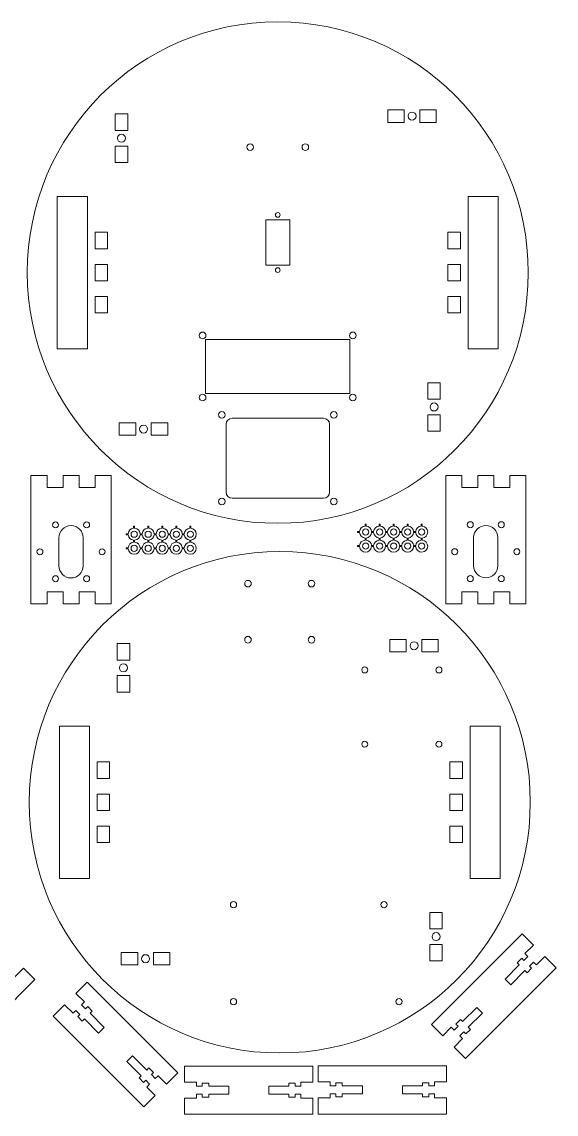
# Model space of a CAD drawing. Header units: millimetres. Extents: x 4 to 776, y 9 to 555.
# Drawn here: x 510 to 776, y 9 to 553 of the extents above; entities that cross this region are included whole.
import ezdxf

# ---------------------------------------------------------------- set-up
doc = ezdxf.new("R2010")
doc.units = ezdxf.units.MM

msp = doc.modelspace()

# ---------------------------------------------------------------- linework, layer by layer
at = {"color": 7, "linetype": 'Continuous', "lineweight": 15}
for p, q in [((556.13, 499.35), (556.13, 507.55)), ((556.13, 507.55), (562.33, 507.55)), ((562.33, 507.55), (562.33, 499.35)), ((692.13, 509.55), (700.33, 509.55)), ((692.13, 503.35), (692.13, 509.55)), ((700.33, 509.55), (700.33, 503.35)), ((708.13, 509.55), (716.33, 509.55)), ((708.13, 503.35), (708.13, 509.55)), ((716.33, 509.55), (716.33, 503.35)), ((700.33, 503.35), (692.13, 503.35)), ((716.33, 503.35), (708.13, 503.35)), ((562.33, 499.35), (556.13, 499.35)), ((556.13, 483.35), (556.13, 491.55)), ((556.13, 491.55), (562.33, 491.55)), ((562.33, 491.55), (562.33, 483.35)), ((562.33, 483.35), (556.13, 483.35)), ((542.23, 466.45), (527.23, 466.45)), ((527.23, 466.45), (527.23, 390.45)), ((542.23, 390.45), (542.23, 466.45)), ((732.23, 390.45), (732.23, 466.45)), ((732.23, 466.45), (747.23, 466.45)), ((747.23, 466.45), (747.23, 390.45)), ((643.23, 454.8), (631.23, 454.8)), ((631.23, 454.8), (631.23, 432.1)), ((643.23, 432.1), (643.23, 454.8)), ((546.13, 448.55), (552.33, 448.55)), ((546.13, 440.35), (546.13, 448.55)), ((552.33, 448.55), (552.33, 440.35)), ((722.13, 448.55), (722.13, 440.35)), ((728.33, 448.55), (722.13, 448.55)), ((728.33, 440.35), (728.33, 448.55)), ((552.33, 440.35), (546.13, 440.35)), ((722.13, 440.35), (728.33, 440.35)), ((546.13, 432.55), (552.33, 432.55)), ((546.13, 424.35), (546.13, 432.55)), ((552.33, 432.55), (552.33, 424.35)), ((631.23, 432.1), (643.23, 432.1)), ((728.33, 432.55), (722.13, 432.55)), ((722.13, 432.55), (722.13, 424.35)), ((728.33, 424.35), (728.33, 432.55)), ((552.33, 424.35), (546.13, 424.35)), ((722.13, 424.35), (728.33, 424.35)), ((546.13, 416.55), (552.33, 416.55)), ((546.13, 408.35), (546.13, 416.55)), ((552.33, 416.55), (552.33, 408.35)), ((728.33, 416.55), (722.13, 416.55)), ((722.13, 416.55), (722.13, 408.35)), ((728.33, 408.35), (728.33, 416.55)), ((552.33, 408.35), (546.13, 408.35)), ((722.13, 408.35), (728.33, 408.35)), ((673.23, 395.14), (601.23, 395.14)), ((601.23, 395.14), (601.23, 368.14)), ((673.23, 368.14), (673.23, 395.14)), ((527.23, 390.45), (542.23, 390.45)), ((747.23, 390.45), (732.23, 390.45)), ((712.13, 373.55), (718.33, 373.55)), ((712.13, 365.35), (712.13, 373.55)), ((718.33, 373.55), (718.33, 365.35)), ((601.23, 368.14), (673.23, 368.14)), ((718.33, 365.35), (712.13, 365.35)), ((660.03, 355.83), (614.42, 355.83)), ((712.13, 357.55), (718.33, 357.55)), ((712.13, 349.35), (712.13, 357.55)), ((718.33, 357.55), (718.33, 349.35)), ((558.13, 353.55), (566.33, 353.55)), ((558.13, 347.35), (558.13, 353.55)), ((566.33, 353.55), (566.33, 347.35)), ((574.13, 353.55), (582.33, 353.55)), ((574.13, 347.35), (574.13, 353.55)), ((582.33, 353.55), (582.33, 347.35)), ((611.42, 352.83), (611.42, 318.95)), ((663.03, 318.95), (663.03, 352.83)), ((718.33, 349.35), (712.13, 349.35)), ((566.33, 347.35), (558.13, 347.35)), ((582.33, 347.35), (574.13, 347.35)), ((522.08, 327.25), (514.08, 327.25)), ((514.08, 327.25), (514.08, 263.25)), ((522.08, 321.25), (522.08, 327.25)), ((530.08, 327.25), (530.08, 321.25)), ((538.08, 327.25), (530.08, 327.25)), ((538.08, 321.25), (538.08, 327.25)), ((546.08, 327.25), (546.08, 321.25)), ((554.08, 327.25), (546.08, 327.25)), ((554.08, 263.25), (554.08, 327.25)), ((729.02, 327.3), (721.02, 327.3)), ((721.02, 327.3), (721.02, 263.3)), ((729.02, 321.3), (729.02, 327.3)), ((737.02, 327.3), (737.02, 321.3)), ((745.02, 327.3), (737.02, 327.3)), ((745.02, 321.3), (745.02, 327.3)), ((753.02, 327.3), (753.02, 321.3)), ((761.02, 327.3), (753.02, 327.3)), ((761.02, 263.3), (761.02, 327.3)), ((737.02, 321.3), (729.02, 321.3)), ((753.02, 321.3), (745.02, 321.3)), ((530.08, 321.25), (522.08, 321.25)), ((546.08, 321.25), (538.08, 321.25)), ((614.42, 315.95), (660.03, 315.95)), ((565.31, 302.03), (565.31, 301.01)), ((565.81, 301.01), (565.81, 302.03)), ((572.31, 302.03), (572.31, 301.01)), ((572.81, 301.01), (572.81, 302.03)), ((579.31, 302.03), (579.31, 301.01)), ((579.81, 301.01), (579.81, 302.03)), ((586.31, 302.03), (586.31, 301.01)), ((586.81, 301.01), (586.81, 302.03)), ((593.31, 302.03), (593.31, 301.01)), ((593.81, 301.01), (593.81, 302.03)), ((680.79, 303.09), (680.79, 302.07)), ((681.29, 302.07), (681.29, 303.09)), ((687.79, 303.09), (687.79, 302.07)), ((688.29, 302.07), (688.29, 303.09)), ((694.79, 303.09), (694.79, 302.07)), ((695.29, 302.07), (695.29, 303.09)), ((701.79, 303.09), (701.79, 302.07)), ((702.29, 302.07), (702.29, 303.09)), ((708.79, 303.09), (708.79, 302.07)), ((709.29, 302.07), (709.29, 303.09)), ((528.03, 296.25), (528.03, 282.25)), ((540.13, 282.25), (540.13, 296.25)), ((562.57, 298.27), (561.55, 298.27)), ((561.55, 297.77), (562.57, 297.77)), ((565.31, 295.03), (565.31, 294.01)), ((565.81, 294.01), (565.81, 295.03)), ((569.57, 298.27), (568.55, 298.27)), ((568.55, 297.77), (569.57, 297.77)), ((572.31, 295.03), (572.31, 294.01)), ((572.81, 294.01), (572.81, 295.03)), ((576.57, 298.27), (575.55, 298.27)), ((575.55, 297.77), (576.57, 297.77)), ((579.31, 295.03), (579.31, 294.01)), ((579.81, 294.01), (579.81, 295.03)), ((583.57, 298.27), (582.55, 298.27)), ((582.55, 297.77), (583.57, 297.77)), ((586.31, 295.03), (586.31, 294.01)), ((586.81, 294.01), (586.81, 295.03)), ((590.57, 298.27), (589.55, 298.27)), ((589.55, 297.77), (590.57, 297.77)), ((593.31, 295.03), (593.31, 294.01)), ((593.81, 294.01), (593.81, 295.03)), ((678.06, 299.33), (677.03, 299.33)), ((677.03, 298.83), (678.06, 298.83)), ((680.79, 296.09), (680.79, 295.07)), ((681.29, 295.07), (681.29, 296.09)), ((685.06, 299.33), (684.03, 299.33)), ((684.03, 298.83), (685.06, 298.83)), ((687.79, 296.09), (687.79, 295.07)), ((688.29, 295.07), (688.29, 296.09)), ((692.06, 299.33), (691.03, 299.33)), ((691.03, 298.83), (692.06, 298.83)), ((694.79, 296.09), (694.79, 295.07)), ((695.29, 295.07), (695.29, 296.09)), ((699.06, 299.33), (698.03, 299.33)), ((698.03, 298.83), (699.06, 298.83)), ((701.79, 296.09), (701.79, 295.07)), ((702.29, 295.07), (702.29, 296.09)), ((706.06, 299.33), (705.03, 299.33)), ((705.03, 298.83), (706.06, 298.83)), ((708.79, 296.09), (708.79, 295.07)), ((709.29, 295.07), (709.29, 296.09)), ((734.97, 296.3), (734.97, 282.3)), ((747.07, 282.3), (747.07, 296.3)), ((562.57, 291.27), (561.55, 291.27)), ((561.55, 290.77), (562.57, 290.77)), ((569.57, 291.27), (568.55, 291.27)), ((568.55, 290.77), (569.57, 290.77)), ((576.57, 291.27), (575.55, 291.27)), ((575.55, 290.77), (576.57, 290.77)), ((583.57, 291.27), (582.55, 291.27)), ((582.55, 290.77), (583.57, 290.77)), ((590.57, 291.27), (589.55, 291.27)), ((589.55, 290.77), (590.57, 290.77)), ((678.06, 292.33), (677.03, 292.33)), ((677.03, 291.83), (678.06, 291.83)), ((685.06, 292.33), (684.03, 292.33)), ((684.03, 291.83), (685.06, 291.83)), ((692.06, 292.33), (691.03, 292.33)), ((691.03, 291.83), (692.06, 291.83)), ((699.06, 292.33), (698.03, 292.33)), ((698.03, 291.83), (699.06, 291.83)), ((706.06, 292.33), (705.03, 292.33)), ((705.03, 291.83), (706.06, 291.83)), ((522.08, 269.25), (530.08, 269.25)), ((522.08, 263.25), (522.08, 269.25)), ((530.08, 269.25), (530.08, 263.25)), ((538.08, 269.25), (546.08, 269.25)), ((538.08, 263.25), (538.08, 269.25)), ((546.08, 269.25), (546.08, 263.25)), ((729.02, 269.3), (737.02, 269.3)), ((729.02, 263.3), (729.02, 269.3)), ((737.02, 269.3), (737.02, 263.3)), ((745.02, 269.3), (753.02, 269.3)), ((745.02, 263.3), (745.02, 269.3)), ((753.02, 269.3), (753.02, 263.3)), ((514.08, 263.25), (522.08, 263.25)), ((530.08, 263.25), (538.08, 263.25)), ((546.08, 263.25), (554.08, 263.25)), ((721.02, 263.3), (729.02, 263.3)), ((737.02, 263.3), (745.02, 263.3)), ((753.02, 263.3), (761.02, 263.3)), ((693.14, 245.5), (701.34, 245.5)), ((693.14, 239.3), (693.14, 245.5)), ((701.34, 245.5), (701.34, 239.3)), ((709.14, 245.5), (717.34, 245.5)), ((709.14, 239.3), (709.14, 245.5)), ((717.34, 245.5), (717.34, 239.3)), ((557.14, 235.3), (557.14, 243.5)), ((557.14, 243.5), (563.34, 243.5)), ((563.34, 243.5), (563.34, 235.3)), ((563.34, 235.3), (557.14, 235.3)), ((701.34, 239.3), (693.14, 239.3)), ((717.34, 239.3), (709.14, 239.3)), ((557.14, 219.3), (557.14, 227.5)), ((557.14, 227.5), (563.34, 227.5)), ((563.34, 227.5), (563.34, 219.3)), ((563.34, 219.3), (557.14, 219.3)), ((543.24, 202.4), (528.24, 202.4)), ((528.24, 202.4), (528.24, 126.4)), ((543.24, 126.4), (543.24, 202.4)), ((733.24, 126.4), (733.24, 202.4)), ((733.24, 202.4), (748.24, 202.4)), ((748.24, 202.4), (748.24, 126.4)), ((547.14, 184.5), (553.34, 184.5)), ((547.14, 176.3), (547.14, 184.5)), ((553.34, 184.5), (553.34, 176.3)), ((723.14, 184.5), (723.14, 176.3)), ((729.34, 184.5), (723.14, 184.5)), ((729.34, 176.3), (729.34, 184.5)), ((553.34, 176.3), (547.14, 176.3)), ((723.14, 176.3), (729.34, 176.3)), ((547.14, 168.5), (553.34, 168.5)), ((547.14, 160.3), (547.14, 168.5)), ((553.34, 168.5), (553.34, 160.3)), ((729.34, 168.5), (723.14, 168.5)), ((723.14, 168.5), (723.14, 160.3)), ((729.34, 160.3), (729.34, 168.5)), ((553.34, 160.3), (547.14, 160.3)), ((723.14, 160.3), (729.34, 160.3)), ((547.14, 152.5), (553.34, 152.5)), ((547.14, 144.3), (547.14, 152.5)), ((553.34, 152.5), (553.34, 144.3)), ((729.34, 152.5), (723.14, 152.5)), ((723.14, 152.5), (723.14, 144.3)), ((729.34, 144.3), (729.34, 152.5)), ((553.34, 144.3), (547.14, 144.3)), ((723.14, 144.3), (729.34, 144.3)), ((528.24, 126.4), (543.24, 126.4)), ((748.24, 126.4), (733.24, 126.4)), ((713.14, 109.5), (719.34, 109.5)), ((713.14, 101.3), (713.14, 109.5)), ((719.34, 109.5), (719.34, 101.3)), ((719.34, 101.3), (713.14, 101.3)), ((759.17, 98.86), (713.92, 53.6)), ((764.83, 93.2), (759.17, 98.86)), ((713.14, 93.5), (719.34, 93.5)), ((713.14, 85.3), (713.14, 93.5)), ((719.34, 93.5), (719.34, 85.3)), ((760.59, 88.96), (764.83, 93.2)), ((559.14, 89.5), (567.34, 89.5)), ((559.14, 83.3), (559.14, 89.5)), ((567.34, 89.5), (567.34, 83.3)), ((575.14, 89.5), (583.34, 89.5)), ((575.14, 83.3), (575.14, 89.5)), ((583.34, 89.5), (583.34, 83.3)), ((760.02, 85.56), (762, 87.54)), ((762, 87.54), (760.59, 88.96)), ((770.49, 87.54), (766.25, 83.3)), ((776.15, 81.89), (770.49, 87.54)), ((567.34, 83.3), (559.14, 83.3)), ((583.34, 83.3), (575.14, 83.3)), ((719.34, 85.3), (713.14, 85.3)), ((730.89, 36.63), (776.15, 81.89)), ((750.69, 76.23), (757.76, 83.3)), ((756.7, 84.36), (758.96, 86.62)), ((757.76, 83.3), (756.7, 84.36)), ((758.96, 86.62), (760.02, 85.56)), ((764.83, 84.71), (762.85, 82.73)), ((762.85, 82.73), (763.91, 81.67)), ((766.25, 83.3), (764.83, 84.71)), ((510.31, 81.66), (506.07, 77.42)), ((515.97, 76), (510.31, 81.66)), ((760.59, 80.47), (753.52, 73.4)), ((761.65, 79.41), (760.59, 80.47)), ((763.91, 81.67), (761.65, 79.41)), ((470.72, 30.75), (515.97, 76)), ((542.18, 74.72), (536.52, 69.07)), ((587.43, 29.47), (542.18, 74.72)), ((753.52, 73.4), (750.69, 76.23)), ((536.52, 69.07), (540.77, 64.82)), ((530.87, 63.41), (525.21, 57.75)), ((535.11, 59.17), (530.87, 63.41)), ((536.52, 60.58), (535.11, 59.17)), ((538.5, 58.6), (536.52, 60.58)), ((540.77, 64.82), (539.35, 63.41)), ((539.35, 63.41), (541.33, 61.43)), ((541.33, 61.43), (542.39, 62.49)), ((542.39, 62.49), (544.65, 60.23)), ((544.65, 60.23), (543.59, 59.17)), ((729.48, 55.02), (736.55, 62.09)), ((736.55, 62.09), (739.38, 59.26)), ((525.21, 57.75), (570.46, 12.5)), ((537.44, 57.54), (538.5, 58.6)), ((539.7, 55.28), (537.44, 57.54)), ((540.77, 56.34), (539.7, 55.28)), ((547.84, 49.27), (540.77, 56.34)), ((543.59, 59.17), (550.66, 52.09)), ((726.15, 53.81), (728.42, 56.08)), ((728.42, 56.08), (729.48, 55.02)), ((739.38, 59.26), (732.3, 52.19)), ((550.66, 52.09), (547.84, 49.27)), ((713.92, 53.6), (719.58, 47.94)), ((719.58, 47.94), (723.82, 52.19)), ((723.82, 52.19), (725.23, 50.77)), ((725.23, 50.77), (727.21, 52.75)), ((727.21, 52.75), (726.15, 53.81)), ((730.04, 49.92), (728.06, 47.94)), ((731.1, 48.86), (730.04, 49.92)), ((733.37, 51.13), (731.1, 48.86)), ((732.3, 52.19), (733.37, 51.13)), ((729.48, 46.53), (725.23, 42.29)), ((728.06, 47.94), (729.48, 46.53)), ((725.23, 42.29), (730.89, 36.63)), ((561.98, 35.12), (564.81, 37.95)), ((569.05, 28.05), (561.98, 35.12)), ((564.81, 37.95), (571.88, 30.88)), ((590.75, 32.89), (590.75, 24.89)), ((654.75, 32.89), (590.75, 32.89)), ((654.75, 24.89), (654.75, 32.89)), ((657.43, 32.97), (657.43, 24.97)), ((721.43, 32.97), (657.43, 32.97)), ((721.43, 24.97), (721.43, 32.97)), ((567.99, 26.99), (569.05, 28.05)), ((571.88, 30.88), (572.94, 31.94)), ((572.94, 31.94), (575.2, 29.68)), ((575.2, 29.68), (574.14, 28.62)), ((574.14, 28.62), (576.12, 26.64)), ((576.12, 26.64), (577.53, 28.05)), ((577.53, 28.05), (581.78, 23.81)), ((581.78, 23.81), (587.43, 29.47)), ((570.25, 24.73), (567.99, 26.99)), ((571.31, 25.79), (570.25, 24.73)), ((573.29, 23.81), (571.31, 25.79)), ((571.88, 22.4), (573.29, 23.81)), ((576.12, 18.15), (571.88, 22.4)), ((590.75, 24.89), (596.75, 24.89)), ((596.75, 24.89), (596.75, 22.89)), ((596.75, 22.89), (599.55, 22.89)), ((599.55, 24.39), (602.75, 24.39)), ((599.55, 22.89), (599.55, 24.39)), ((602.75, 24.39), (602.75, 22.89)), ((602.75, 22.89), (612.75, 22.89)), ((612.75, 22.89), (612.75, 18.89)), ((632.75, 22.89), (642.75, 22.89)), ((632.75, 18.89), (632.75, 22.89)), ((642.75, 24.39), (645.95, 24.39)), ((642.75, 22.89), (642.75, 24.39)), ((645.95, 24.39), (645.95, 22.89)), ((645.95, 22.89), (648.75, 22.89)), ((648.75, 24.89), (654.75, 24.89)), ((648.75, 22.89), (648.75, 24.89)), ((657.43, 24.97), (663.43, 24.97)), ((663.43, 24.97), (663.43, 22.97)), ((663.43, 22.97), (666.23, 22.97)), ((666.23, 24.47), (669.43, 24.47)), ((666.23, 22.97), (666.23, 24.47)), ((669.43, 24.47), (669.43, 22.97)), ((669.43, 22.97), (679.43, 22.97)), ((679.43, 22.97), (679.43, 18.97)), ((699.43, 22.97), (709.43, 22.97)), ((699.43, 18.97), (699.43, 22.97)), ((709.43, 24.47), (712.63, 24.47)), ((709.43, 22.97), (709.43, 24.47)), ((712.63, 24.47), (712.63, 22.97)), ((712.63, 22.97), (715.43, 22.97)), ((715.43, 24.97), (721.43, 24.97)), ((715.43, 22.97), (715.43, 24.97)), ((570.46, 12.5), (576.12, 18.15)), ((590.75, 16.89), (590.75, 8.89)), ((596.75, 16.89), (590.75, 16.89)), ((596.75, 18.89), (596.75, 16.89)), ((599.55, 18.89), (596.75, 18.89)), ((599.55, 17.39), (599.55, 18.89)), ((602.75, 17.39), (599.55, 17.39)), ((602.75, 18.89), (602.75, 17.39)), ((612.75, 18.89), (602.75, 18.89)), ((642.75, 18.89), (632.75, 18.89)), ((642.75, 17.39), (642.75, 18.89)), ((645.95, 17.39), (642.75, 17.39)), ((645.95, 18.89), (645.95, 17.39)), ((648.75, 18.89), (645.95, 18.89)), ((648.75, 16.89), (648.75, 18.89)), ((654.75, 16.89), (648.75, 16.89)), ((654.75, 8.89), (654.75, 16.89)), ((657.43, 16.97), (657.43, 8.97)), ((663.43, 16.97), (657.43, 16.97)), ((663.43, 18.97), (663.43, 16.97)), ((666.23, 18.97), (663.43, 18.97)), ((666.23, 17.47), (666.23, 18.97)), ((669.43, 17.47), (666.23, 17.47)), ((669.43, 18.97), (669.43, 17.47)), ((679.43, 18.97), (669.43, 18.97)), ((709.43, 18.97), (699.43, 18.97)), ((709.43, 17.47), (709.43, 18.97)), ((712.63, 17.47), (709.43, 17.47)), ((712.63, 18.97), (712.63, 17.47)), ((715.43, 18.97), (712.63, 18.97)), ((715.43, 16.97), (715.43, 18.97)), ((721.43, 16.97), (715.43, 16.97)), ((721.43, 8.97), (721.43, 16.97)), ((590.75, 8.89), (654.75, 8.89)), ((657.43, 8.97), (721.43, 8.97))]:
    msp.add_line(p, q, dxfattribs=at)
for centre, radius in [((637.23, 428.45), 125), ((704.23, 506.45), 2), ((559.23, 495.45), 2), ((623.48, 490.95), 1.65), ((650.98, 490.95), 1.65), ((637.23, 457.2), 1.15), ((637.23, 429.7), 1.15), ((599.73, 397.14), 1.65), ((674.73, 397.14), 1.65), ((599.73, 366.14), 1.65), ((674.73, 366.14), 1.65), ((715.23, 361.45), 2), ((609.29, 357.48), 1.65), ((665.17, 357.48), 1.65), ((570.23, 350.45), 2), ((609.29, 314.3), 1.65), ((665.17, 314.3), 1.65), ((526.33, 302.68), 1.5), ((541.83, 302.68), 1.5), ((565.56, 298.02), 1.55), ((572.56, 298.02), 1.55), ((579.56, 298.02), 1.55), ((586.56, 298.02), 1.55), ((593.56, 298.02), 1.55), ((681.04, 299.08), 1.55), ((688.04, 299.08), 1.55), ((695.04, 299.08), 1.55), ((702.04, 299.08), 1.55), ((709.04, 299.08), 1.55), ((733.27, 302.73), 1.5), ((748.77, 302.73), 1.5), ((638.24, 164.4), 125), ((518.58, 289.25), 1.5), ((549.58, 289.25), 1.5), ((565.56, 291.02), 1.55), ((572.56, 291.02), 1.55), ((579.56, 291.02), 1.55), ((586.56, 291.02), 1.55), ((593.56, 291.02), 1.55), ((681.04, 292.08), 1.55), ((688.04, 292.08), 1.55), ((695.04, 292.08), 1.55), ((702.04, 292.08), 1.55), ((709.04, 292.08), 1.55), ((725.52, 289.3), 1.5), ((756.52, 289.3), 1.5), ((526.33, 275.83), 1.5), ((541.83, 275.83), 1.5), ((622.36, 273.37), 1.65), ((654.11, 273.37), 1.65), ((733.27, 275.88), 1.5), ((748.77, 275.88), 1.5), ((622.36, 245.43), 1.65), ((654.11, 245.43), 1.65), ((705.24, 242.4), 2), ((560.24, 231.4), 2), ((680.64, 230.33), 1.5), ((717.64, 230.33), 1.5), ((680.64, 193.33), 1.5), ((717.64, 193.33), 1.5), ((615.12, 113.34), 1.56), ((690.25, 113.34), 1.56), ((716.24, 97.4), 2), ((571.24, 86.4), 2), ((615.12, 65.01), 1.56), ((697.75, 65.01), 1.56)]:
    msp.add_circle(centre, radius, dxfattribs=at)
for centre, radius, start, end in [((614.42, 352.83), 3, 90, 180), ((660.03, 352.83), 3, 0, 90), ((614.42, 318.95), 3, 180, 270), ((660.03, 318.95), 3, 270, 0), ((534.08, 296.25), 6.05, 0, 180), ((565.56, 298.02), 3, 94.7802, 175.2198), ((565.56, 305.02), 3, 265.2198, 274.7802), ((565.56, 298.02), 3, 4.7802, 85.2198), ((572.56, 298.02), 3, 94.7802, 175.2198), ((572.56, 305.02), 3, 265.2198, 274.7802), ((572.56, 298.02), 3, 4.7802, 85.2198), ((579.56, 298.02), 3, 94.7802, 175.2198), ((579.56, 305.02), 3, 265.2198, 274.7802), ((579.56, 298.02), 3, 4.7802, 85.2198), ((586.56, 298.02), 3, 94.7802, 175.2198), ((586.56, 305.02), 3, 265.2198, 274.7802), ((586.56, 298.02), 3, 4.7802, 85.2198), ((593.56, 298.02), 3, 94.7802, 175.2198), ((593.56, 305.02), 3, 265.2198, 274.7802), ((593.56, 298.02), 3, 274.7802, 85.2198), ((681.04, 299.08), 3, 94.7802, 175.2198), ((681.04, 306.08), 3, 265.2198, 274.7802), ((681.04, 299.08), 3, 4.7802, 85.2198), ((688.04, 299.08), 3, 94.7802, 175.2198), ((688.04, 306.08), 3, 265.2198, 274.7802), ((688.04, 299.08), 3, 4.7802, 85.2198), ((695.04, 299.08), 3, 94.7802, 175.2198), ((695.04, 306.08), 3, 265.2198, 274.7802), ((695.04, 299.08), 3, 4.7802, 85.2198), ((702.04, 299.08), 3, 94.7802, 175.2198), ((702.04, 306.08), 3, 265.2198, 274.7802), ((702.04, 299.08), 3, 4.7802, 85.2198), ((709.04, 299.08), 3, 94.7802, 175.2198), ((709.04, 306.08), 3, 265.2198, 274.7802), ((709.04, 299.08), 3, 274.7802, 85.2198), ((741.02, 296.3), 6.05, 0, 180), ((558.56, 298.02), 3, 355.2198, 4.7802), ((565.56, 298.02), 3, 184.7802, 265.2198), ((565.56, 298.02), 3, 274.7802, 355.2198), ((572.56, 298.02), 3, 184.7802, 265.2198), ((572.56, 298.02), 3, 274.7802, 355.2198), ((579.56, 298.02), 3, 184.7802, 265.2198), ((579.56, 298.02), 3, 274.7802, 355.2198), ((586.56, 298.02), 3, 184.7802, 265.2198), ((586.56, 298.02), 3, 274.7802, 355.2198), ((593.56, 298.02), 3, 184.7802, 265.2198), ((674.04, 299.08), 3, 355.2198, 4.7802), ((681.04, 299.08), 3, 184.7802, 265.2198), ((681.04, 292.08), 3, 94.7802, 175.2198), ((681.04, 299.08), 3, 274.7802, 355.2198), ((681.04, 292.08), 3, 4.7802, 85.2198), ((688.04, 299.08), 3, 184.7802, 265.2198), ((688.04, 292.08), 3, 94.7802, 175.2198), ((688.04, 299.08), 3, 274.7802, 355.2198), ((688.04, 292.08), 3, 4.7802, 85.2198), ((695.04, 299.08), 3, 184.7802, 265.2198), ((695.04, 292.08), 3, 94.7802, 175.2198), ((695.04, 299.08), 3, 274.7802, 355.2198), ((695.04, 292.08), 3, 4.7802, 85.2198), ((702.04, 299.08), 3, 184.7802, 265.2198), ((702.04, 292.08), 3, 94.7802, 175.2198), ((702.04, 299.08), 3, 274.7802, 355.2198), ((702.04, 292.08), 3, 4.7802, 85.2198), ((709.04, 299.08), 3, 184.7802, 265.2198), ((709.04, 292.08), 3, 94.7802, 175.2198), ((709.04, 292.08), 3, 184.7802, 85.2198), ((558.56, 291.02), 3, 355.2198, 4.7802), ((565.56, 291.02), 3, 94.7802, 175.2198), ((565.56, 291.02), 3, 184.7802, 355.2198), ((565.56, 291.02), 3, 4.7802, 85.2198), ((572.56, 291.02), 3, 94.7802, 175.2198), ((572.56, 291.02), 3, 184.7802, 355.2198), ((572.56, 291.02), 3, 4.7802, 85.2198), ((579.56, 291.02), 3, 94.7802, 175.2198), ((579.56, 291.02), 3, 184.7802, 355.2198), ((579.56, 291.02), 3, 4.7802, 85.2198), ((586.56, 291.02), 3, 94.7802, 175.2198), ((586.56, 291.02), 3, 184.7802, 355.2198), ((586.56, 291.02), 3, 4.7802, 85.2198), ((593.56, 291.02), 3, 94.7802, 175.2198), ((593.56, 291.02), 3, 184.7802, 85.2198), ((674.04, 292.08), 3, 355.2198, 4.7802), ((681.04, 292.08), 3, 184.7802, 355.2198), ((688.04, 292.08), 3, 184.7802, 355.2198), ((695.04, 292.08), 3, 184.7802, 355.2198), ((702.04, 292.08), 3, 184.7802, 355.2198), ((534.08, 282.25), 6.05, 180, 0), ((741.02, 282.3), 6.05, 180, 0)]:
    msp.add_arc(centre, radius, start, end, dxfattribs=at)

doc.saveas('drawing.dxf')
